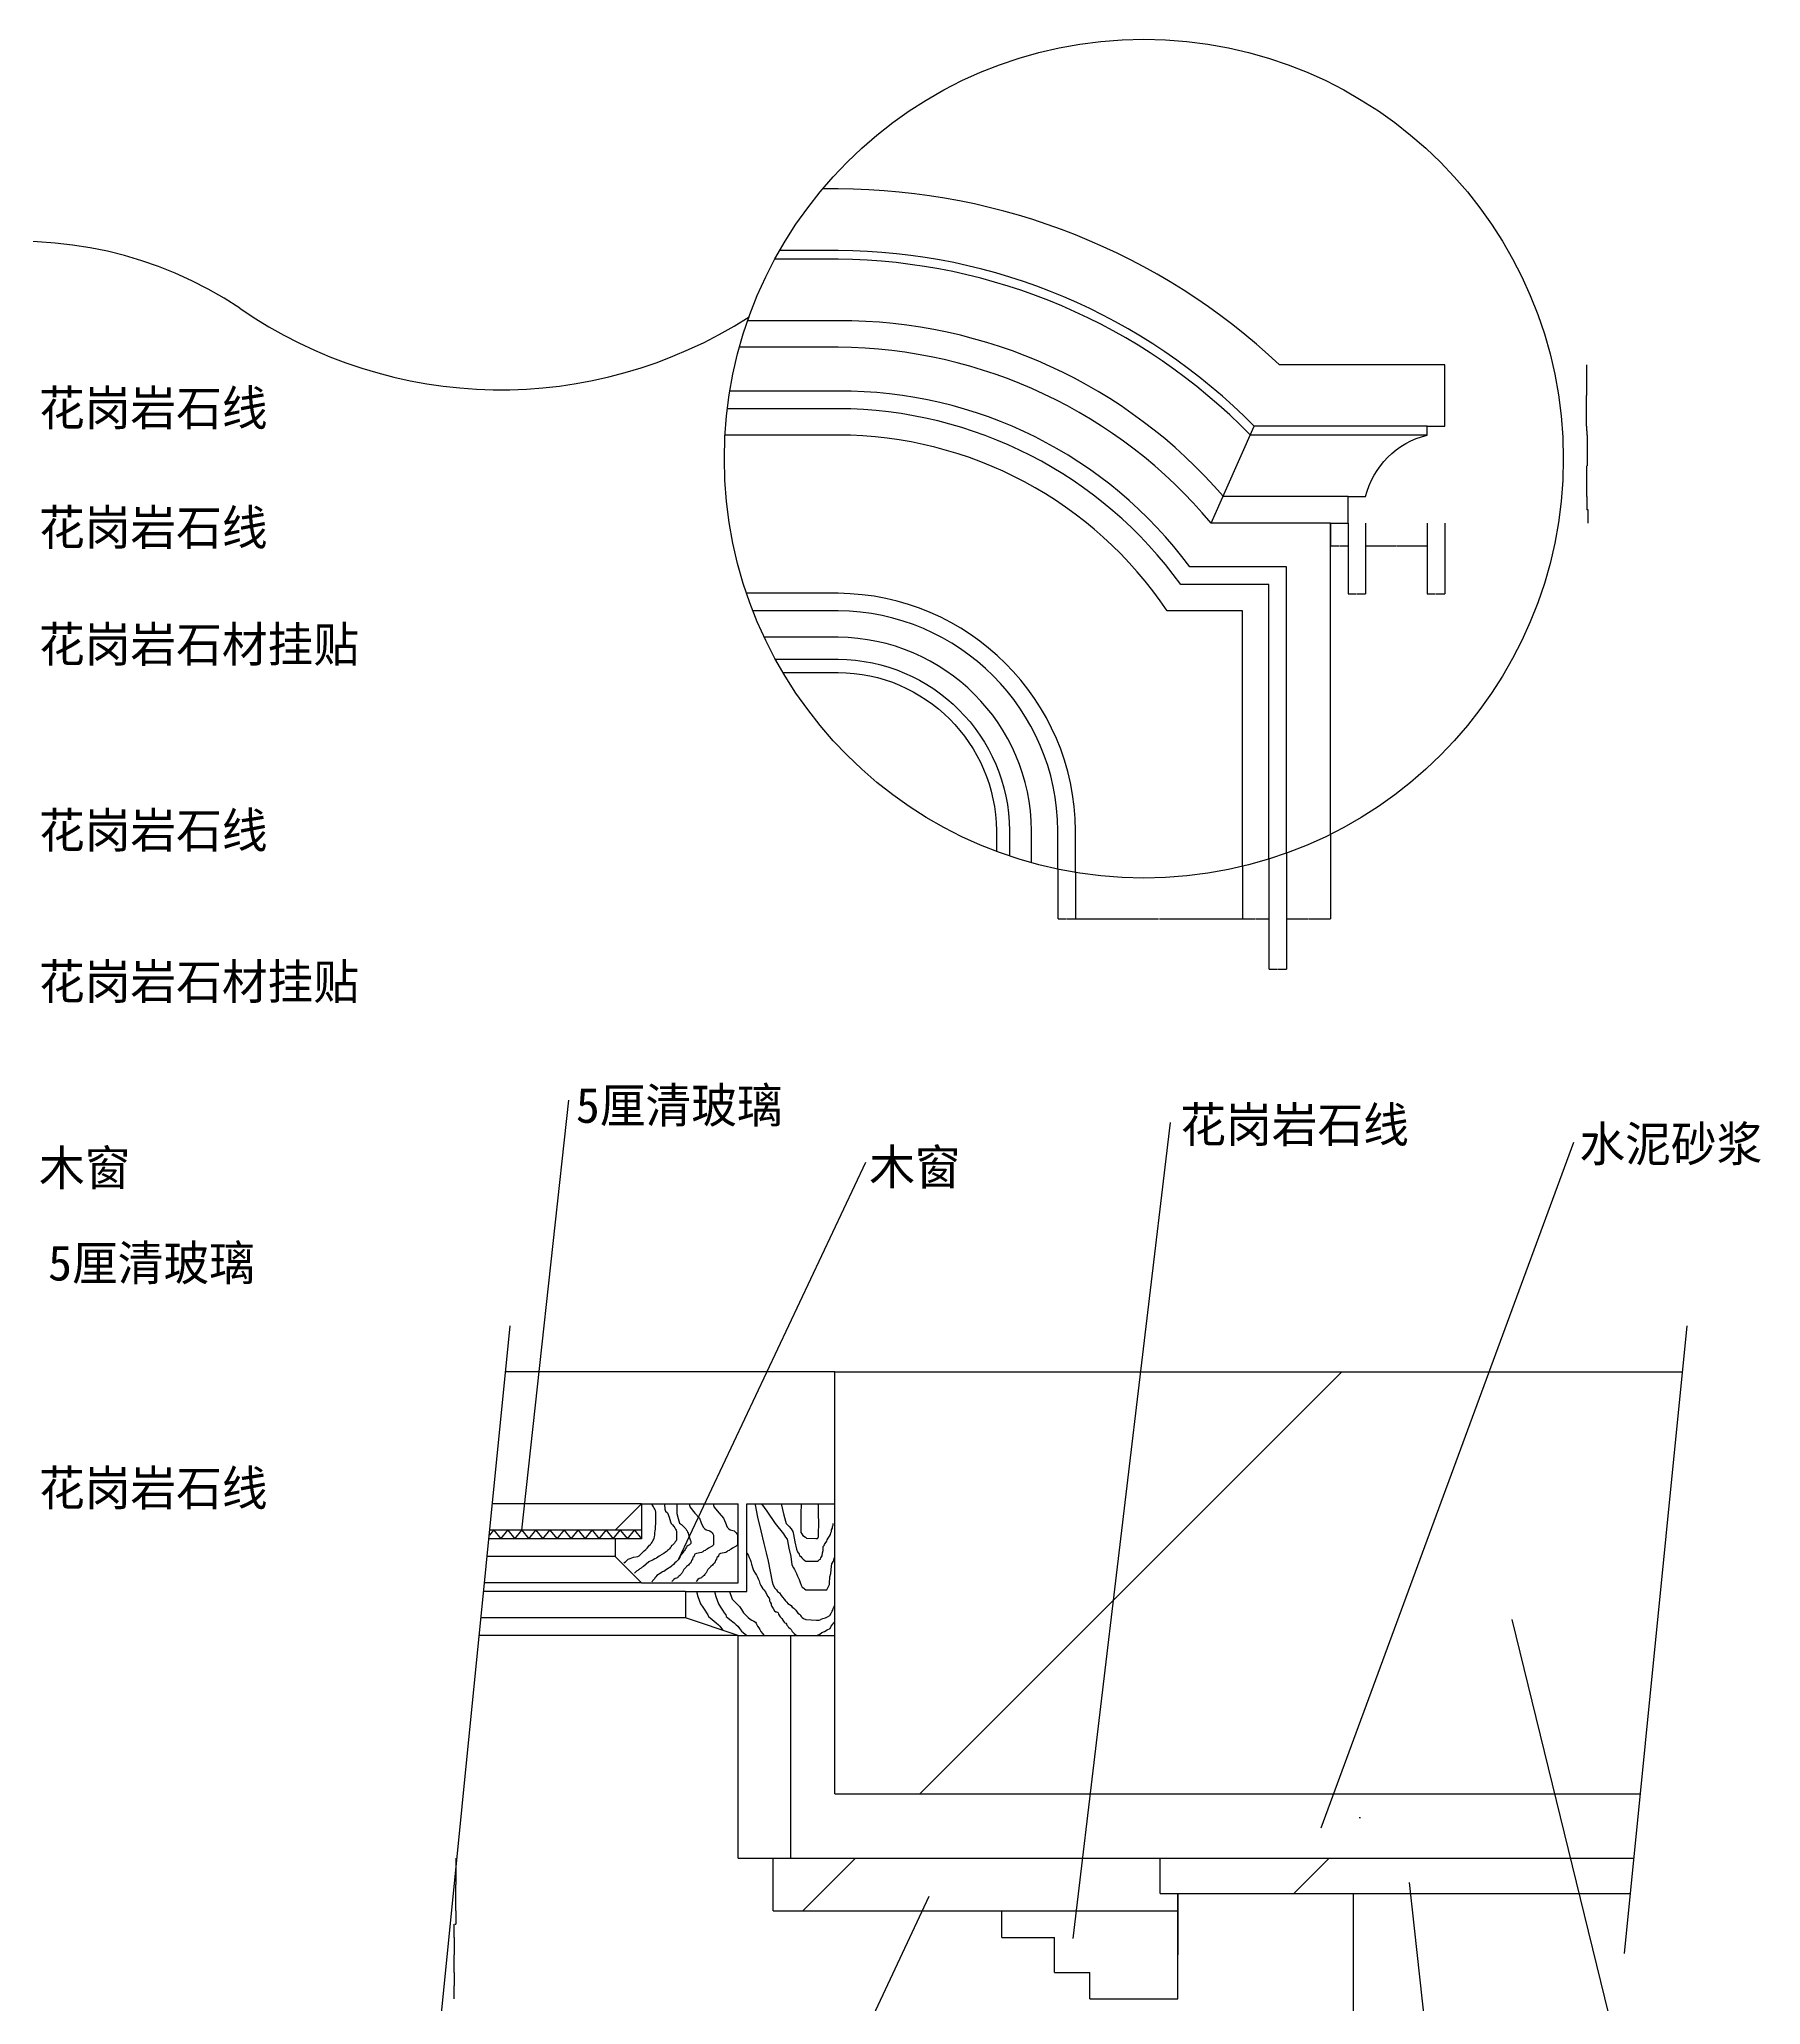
# Model space of a CAD drawing. Header units: metres. Extents: x -2 to 8875, y 0 to 11409.
# Drawn here: x 3915 to 8810, y 5819 to 11409 of the extents above; entities that cross this region are included whole.
import ezdxf

# ---------------------------------------------------------------- set-up
doc = ezdxf.new("R2010")
doc.units = ezdxf.units.M
for name, color, linetype in [('2', 2, 'Continuous'), ('3', 3, 'Continuous'), ('4', 4, 'Continuous'), ('7', 7, 'Continuous'), ('BH', 3, 'Continuous'), ('DIM', 3, 'Continuous'), ('TEXT', 3, 'Continuous')]:
    doc.layers.add(name, color=color, linetype=linetype)
doc.dimstyles.get("Standard").update_dxf_attribs({"dimtxt": 2.5, "dimasz": 2.5, "dimexe": 1.25, "dimexo": 0.625, "dimtad": 1, "dimcen": 2.5, "dimazin": 3, "dimtfac": 1, "dimtmove": 0, "dimatfit": 3})

# ---------------------------------------------------------------- blocks, each defined once
blk = doc.blocks.new('BH2')
at = {"layer": 'BH'}
blk.add_lwpolyline([(0, 32), (5, 28), (0, 24), (5, 20), (0, 16), (5, 12), (0, 8), (5, 4), (0, 0)], dxfattribs=at)
blk = doc.blocks.new('*D48')
for p, q in [((5094.87, 5873.56), (5094.62, 5873.56)), ((5095.12, 5911.06), (5095.12, 5873.56)), ((5095.12, 5836.06), (5095.12, 5873.56)), ((5095.12, 5873.56), (5095.12, 5873.56)), ((5095.37, 5873.56), (5095.62, 5873.56))]:
    blk.add_line(p, q)
at = {"layer": 'Defpoints'}
for p in [(5095.12, 5911.06), (5095.12, 5873.56), (5095.12, 5836.06)]:
    blk.add_point(p, dxfattribs=at)
at = {"layer": 'DIM', "insert": (5095.12, 5874.685), "char_height": 1, "attachment_point": 5}
blk.add_mtext('15', dxfattribs=at)
blk = doc.blocks.new('*D49')
for p, q in [((5095.12, 6011.06), (5095.12, 5961.06)), ((5094.87, 5961.06), (5094.62, 5961.06)), ((5095.12, 5911.06), (5095.12, 5961.06)), ((5095.12, 5961.06), (5095.12, 5961.06)), ((5095.37, 5961.06), (5095.62, 5961.06))]:
    blk.add_line(p, q)
at = {"layer": 'Defpoints'}
for p in [(5095.12, 6011.06), (5095.12, 5961.06), (5095.12, 5911.06)]:
    blk.add_point(p, dxfattribs=at)
at = {"layer": 'DIM', "insert": (5095.12, 5962.185), "char_height": 1, "attachment_point": 5}
blk.add_mtext('20', dxfattribs=at)
blk = doc.blocks.new('*D50')
for p, q in [((5095.12, 6011.06), (5095.12, 6048.56)), ((5095.37, 6048.56), (5096.385, 6048.56)), ((5098.385, 6048.56), (5099.4, 6048.56)), ((5099.65, 6086.06), (5099.65, 6048.56))]:
    blk.add_line(p, q)
at = {"layer": 'Defpoints'}
for p in [(5095.12, 6048.56), (5099.65, 6086.06), (5095.12, 6011.06)]:
    blk.add_point(p, dxfattribs=at)
at = {"layer": 'DIM', "insert": (5097.385, 6048.56), "char_height": 1, "attachment_point": 5}
blk.add_mtext('15', dxfattribs=at)
blk = doc.blocks.new('*D51')
for p, q in [((5099.65, 6236.06), (5099.65, 6161.06)), ((5099.4, 6161.06), (5099.15, 6161.06)), ((5099.65, 6086.06), (5099.65, 6161.06)), ((5099.65, 6161.06), (5099.65, 6161.06)), ((5099.9, 6161.06), (5100.15, 6161.06))]:
    blk.add_line(p, q)
at = {"layer": 'Defpoints'}
for p in [(5099.65, 6236.06), (5099.65, 6161.06), (5099.65, 6086.06)]:
    blk.add_point(p, dxfattribs=at)
at = {"layer": 'DIM', "insert": (5099.65, 6162.185), "char_height": 1, "attachment_point": 5}
blk.add_mtext('30', dxfattribs=at)
blk = doc.blocks.new('*D52')
for p, q in [((7152.52, 6136.06), (7152.52, 5986.61)), ((7152.27, 5986.61), (7152.02, 5986.61)), ((7152.52, 5837.17), (7152.52, 5986.61)), ((7152.52, 5986.61), (7152.52, 5986.61)), ((7152.77, 5986.61), (7153.02, 5986.61))]:
    blk.add_line(p, q)
at = {"layer": 'Defpoints'}
for p in [(7152.52, 6136.06), (7152.52, 5986.61), (7152.52, 5837.17)]:
    blk.add_point(p, dxfattribs=at)
at = {"layer": 'DIM', "insert": (7152.52, 5987.735), "char_height": 1, "attachment_point": 5}
blk.add_mtext('60', dxfattribs=at)
blk = doc.blocks.new('*D53')
for p, q in [((7152.52, 6086.06), (7152.52, 5961.61)), ((7152.27, 5961.61), (7152.02, 5961.61)), ((7152.52, 5837.17), (7152.52, 5961.61)), ((7152.52, 5961.61), (7152.52, 5961.61)), ((7152.77, 5961.61), (7153.02, 5961.61))]:
    blk.add_line(p, q)
at = {"layer": 'Defpoints'}
for p in [(7152.52, 6086.06), (7152.52, 5961.61), (7152.52, 5837.17)]:
    blk.add_point(p, dxfattribs=at)
at = {"layer": 'DIM', "insert": (7152.52, 5962.735), "char_height": 1, "attachment_point": 5}
blk.add_mtext('50', dxfattribs=at)
blk = doc.blocks.new('*D54')
for p, q in [((7586.83, 10032.9), (7586.83, 9968.83)), ((7636.83, 10032.9), (7636.83, 9968.83)), ((7587.08, 9968.83), (7610.83, 9968.83)), ((7612.83, 9968.83), (7636.58, 9968.83))]:
    blk.add_line(p, q)
at = {"layer": 'Defpoints'}
for p in [(7586.83, 10032.9), (7636.83, 10032.9), (7586.83, 9968.83)]:
    blk.add_point(p, dxfattribs=at)
at = {"layer": 'DIM', "insert": (7611.83, 9968.83), "char_height": 1, "attachment_point": 5}
blk.add_mtext('20', dxfattribs=at)
blk = doc.blocks.new('*D55')
for p, q in [((7636.83, 10032.9), (7636.83, 9832.06)), ((7686.83, 10032.9), (7686.83, 9832.06)), ((7637.08, 9832.06), (7660.83, 9832.06)), ((7662.83, 9832.06), (7686.58, 9832.06))]:
    blk.add_line(p, q)
at = {"layer": 'Defpoints'}
for p in [(7636.83, 10032.9), (7686.83, 10032.9), (7636.83, 9832.06)]:
    blk.add_point(p, dxfattribs=at)
at = {"layer": 'DIM', "insert": (7661.83, 9832.06), "char_height": 1, "attachment_point": 5}
blk.add_mtext('20', dxfattribs=at)
blk = doc.blocks.new('*D56')
for p, q in [((7686.83, 10032.9), (7686.83, 9968.83)), ((7861.83, 10032.9), (7861.83, 9968.83)), ((7687.08, 9968.83), (7773.33, 9968.83)), ((7775.33, 9968.83), (7861.58, 9968.83))]:
    blk.add_line(p, q)
at = {"layer": 'Defpoints'}
for p in [(7686.83, 10032.9), (7861.83, 10032.9), (7686.83, 9968.83)]:
    blk.add_point(p, dxfattribs=at)
at = {"layer": 'DIM', "insert": (7774.33, 9968.83), "char_height": 1, "attachment_point": 5}
blk.add_mtext('70', dxfattribs=at)
blk = doc.blocks.new('*D57')
for p, q in [((7861.83, 10032.9), (7861.83, 9832.06)), ((7911.83, 10032.9), (7911.83, 9832.06)), ((7862.08, 9832.06), (7885.83, 9832.06)), ((7887.83, 9832.06), (7911.58, 9832.06))]:
    blk.add_line(p, q)
at = {"layer": 'Defpoints'}
for p in [(7861.83, 10032.9), (7911.83, 10032.9), (7861.83, 9832.06)]:
    blk.add_point(p, dxfattribs=at)
at = {"layer": 'DIM', "insert": (7886.83, 9832.06), "char_height": 1, "attachment_point": 5}
blk.add_mtext('20', dxfattribs=at)
blk = doc.blocks.new('*D60')
for p, q in [((6811.83, 9048.79), (6811.83, 8907.83)), ((6861.83, 9039.44), (6861.83, 8907.83)), ((6812.08, 8907.83), (6835.83, 8907.83)), ((6837.83, 8907.83), (6861.58, 8907.83))]:
    blk.add_line(p, q)
at = {"layer": 'Defpoints'}
for p in [(6811.83, 9048.79), (6861.83, 9039.44), (6811.83, 8907.83)]:
    blk.add_point(p, dxfattribs=at)
at = {"layer": 'DIM', "insert": (6836.83, 8907.83), "char_height": 1, "attachment_point": 5}
blk.add_mtext('20', dxfattribs=at)
blk = doc.blocks.new('*D62')
for p, q in [((7336.83, 9057.04), (7336.83, 8907.83)), ((7411.83, 9077.81), (7411.83, 8907.83)), ((7337.08, 8907.83), (7373.33, 8907.83)), ((7375.33, 8907.83), (7411.58, 8907.83))]:
    blk.add_line(p, q)
at = {"layer": 'Defpoints'}
for p in [(7336.83, 9057.04), (7411.83, 9077.81), (7336.83, 8907.83)]:
    blk.add_point(p, dxfattribs=at)
at = {"layer": 'DIM', "insert": (7374.33, 8907.83), "char_height": 1, "attachment_point": 5}
blk.add_mtext('30', dxfattribs=at)
blk = doc.blocks.new('*D63')
for p, q in [((7411.83, 9077.81), (7411.83, 8764.71)), ((7461.83, 9094.66), (7461.83, 8764.71)), ((7412.08, 8764.71), (7435.83, 8764.71)), ((7437.83, 8764.71), (7461.58, 8764.71))]:
    blk.add_line(p, q)
at = {"layer": 'Defpoints'}
for p in [(7411.83, 9077.81), (7461.83, 9094.66), (7411.83, 8764.71)]:
    blk.add_point(p, dxfattribs=at)
at = {"layer": 'DIM', "insert": (7436.83, 8764.71), "char_height": 1, "attachment_point": 5}
blk.add_mtext('20', dxfattribs=at)
blk = doc.blocks.new('*D64')
for p, q in [((7336.83, 9057.04), (7336.83, 8907.83)), ((6861.83, 9039.44), (6861.83, 8907.83)), ((6862.08, 8907.83), (7097.83, 8907.83)), ((7100.83, 8907.83), (7336.58, 8907.83))]:
    blk.add_line(p, q)
at = {"layer": 'Defpoints'}
for p in [(7336.83, 9057.04), (6861.83, 9039.44), (6861.83, 8907.83)]:
    blk.add_point(p, dxfattribs=at)
at = {"layer": 'DIM', "insert": (7099.33, 8907.83), "char_height": 1, "attachment_point": 5}
blk.add_mtext('190', dxfattribs=at)
blk = doc.blocks.new('*D65')
for p, q in [((7586.83, 9148.12), (7586.83, 8907.83)), ((7461.83, 9094.66), (7461.83, 8907.83)), ((7462.08, 8907.83), (7523.33, 8907.83)), ((7525.33, 8907.83), (7586.58, 8907.83))]:
    blk.add_line(p, q)
at = {"layer": 'Defpoints'}
for p in [(7586.83, 9148.12), (7461.83, 9094.66), (7461.83, 8907.83)]:
    blk.add_point(p, dxfattribs=at)
at = {"layer": 'DIM', "insert": (7524.33, 8907.83), "char_height": 1, "attachment_point": 5}
blk.add_mtext('50', dxfattribs=at)
blk = doc.blocks.new('*D66')
for p, q in [((8316.74, 10295.91), (8314.78, 10295.91)), ((8315.03, 10308.41), (8315.03, 10295.91)), ((8316.49, 10283.41), (8316.49, 10295.91))]:
    blk.add_line(p, q)
at = {"layer": 'Defpoints'}
for p in [(8315.03, 10308.41), (8316.49, 10295.91), (8316.49, 10283.41)]:
    blk.add_point(p, dxfattribs=at)
at = {"layer": 'DIM', "insert": (8315.76, 10294.785), "char_height": 1, "attachment_point": 5}
blk.add_mtext('10', dxfattribs=at)
blk = doc.blocks.new('*D67')
for p, q in [((8316.705, 10070.91), (8315.81, 10070.91)), ((8316.06, 10108.41), (8316.06, 10070.91)), ((8319.6, 10070.91), (8318.705, 10070.91)), ((8319.35, 10033.41), (8319.35, 10070.91))]:
    blk.add_line(p, q)
at = {"layer": 'Defpoints'}
for p in [(8316.06, 10108.41), (8319.35, 10070.91), (8319.35, 10033.41)]:
    blk.add_point(p, dxfattribs=at)
at = {"layer": 'DIM', "insert": (8317.705, 10070.91), "char_height": 1, "attachment_point": 5}
blk.add_mtext('30', dxfattribs=at)
blk = doc.blocks.new('*D68')
for p, q in [((8316.49, 10283.41), (8316.49, 10195.91)), ((8315.81, 10195.91), (8315.56, 10195.91)), ((8316.06, 10108.41), (8316.06, 10195.91)), ((8316.06, 10195.91), (8316.49, 10195.91)), ((8316.74, 10195.91), (8316.99, 10195.91))]:
    blk.add_line(p, q)
at = {"layer": 'Defpoints'}
for p in [(8316.49, 10283.41), (8316.06, 10195.91), (8316.06, 10108.41)]:
    blk.add_point(p, dxfattribs=at)
at = {"layer": 'DIM', "insert": (8316.275, 10197.035), "char_height": 1, "attachment_point": 5}
blk.add_mtext('70', dxfattribs=at)
blk = doc.blocks.new('*D69')
for p, q in [((8315.03, 10483.41), (8315.03, 10395.91)), ((8314.78, 10395.91), (8314.53, 10395.91)), ((8315.03, 10308.41), (8315.03, 10395.91)), ((8315.03, 10395.91), (8315.03, 10395.91)), ((8315.28, 10395.91), (8315.53, 10395.91))]:
    blk.add_line(p, q)
at = {"layer": 'Defpoints'}
for p in [(8315.03, 10483.41), (8315.03, 10395.91), (8315.03, 10308.41)]:
    blk.add_point(p, dxfattribs=at)
at = {"layer": 'DIM', "insert": (8315.03, 10397.035), "char_height": 1, "attachment_point": 5}
blk.add_mtext('70', dxfattribs=at)

msp = doc.modelspace()

# ---------------------------------------------------------------- hatches: boundary and pattern name
at = {"layer": 'BH'}
h = msp.add_hatch(dxfattribs=at)
h.set_pattern_fill('ANSI31', scale=1500)
h.paths.add_polyline_path([(8468.38, 6419.39), (8588.37, 7619.39), (6177.52, 7619.39), (6177.52, 6419.39)])
h = msp.add_hatch(dxfattribs=at)
h.set_pattern_fill('ANSI33', scale=300)
h.paths.add_polyline_path([(6052.52, 6869.39), (5902.52, 6869.39), (5902.52, 6236.06), (6052.52, 6236.06)])
h.paths.add_polyline_path([(7152.52, 6086.06), (7152.52, 6236.06), (6002.52, 6236.06), (6002.52, 6086.06)])
h.paths.add_polyline_path([(6652.52, 6086.06), (6652.52, 6011.06), (6802.52, 6011.06), (6802.52, 5911.06), (6902.52, 5911.06), (6902.52, 5836.06), (7152.52, 5836.06), (7152.52, 6086.06)])
h.paths.add_polyline_path([(7152.52, 6236.06), (7152.52, 6136.06), (8440.05, 6136.06), (8450.04, 6236.06)])
h = msp.add_hatch(dxfattribs=at)
h.set_pattern_fill('AR-CONC', scale=15)
h.paths.add_polyline_path([(6177.52, 6419.39), (6177.52, 6869.39), (6052.52, 6869.39), (6052.52, 6236.06), (8450.04, 6236.06), (8468.38, 6419.39)])

# ---------------------------------------------------------------- linework, layer by layer
at = {"layer": '2'}
for p, q in [((6177.52, 7619.39), (8588.37, 7619.39)), ((6177.52, 6419.39), (6177.52, 7619.39)), ((6177.52, 6419.39), (8468.38, 6419.39))]:
    msp.add_line(p, q, dxfattribs=at)
at = {"layer": '3'}
for p, q in [((7247.49, 10033.41), (7370.04, 10308.41)), ((4997.04, 5177.78), (5254.23, 7749.85)), ((8422.91, 5964.73), (8601.41, 7749.85)), ((5552.52, 7094.39), (5188.69, 7094.39)), ((5752.52, 6919.39), (5171.19, 6919.39))]:
    msp.add_line(p, q, dxfattribs=at)
for points in [[(6008.51, 9645.91), (6186.83, 9645.91, -0.41), (6674.33, 9158.41), (6674.33, 9086.26)], [(6029.82, 9608.41), (6186.83, 9608.41, -0.41), (6636.83, 9158.41), (6636.83, 9099.63)]]:
    msp.add_lwpolyline(points, format="xyb", dxfattribs=at)
msp.add_circle((7056.07, 10216.29), 1192.77, dxfattribs=at)
for centre, radius, start, end in [((3858.83, 9703.92), 1130.1, 56.33, 138.63), ((5228.08, 11717.01), 1304.62, 235.3, 302.73)]:
    msp.add_arc(centre, radius, start, end, dxfattribs=at)
at = {"layer": '4'}
for p, q in [((6177.52, 7619.39), (5241.19, 7619.39)), ((5552.52, 7169.39), (5627.52, 7244.39)), ((5627.52, 7244.39), (5627.52, 7144.39)), ((5627.52, 7244.39), (5902.52, 7244.39)), ((5902.52, 7019.39), (5902.52, 7244.39)), ((5927.52, 6994.39), (5927.52, 7244.39)), ((5927.52, 7244.39), (6177.52, 7244.39)), ((5552.52, 7144.39), (5552.52, 7094.39)), ((5552.52, 7094.39), (5627.52, 7019.39)), ((5627.52, 7019.39), (5902.52, 7019.39)), ((5752.52, 6994.39), (5752.52, 6919.39)), ((5752.52, 6994.39), (5927.52, 6994.39)), ((5902.52, 6869.39), (5752.52, 6919.39)), ((5902.52, 6236.06), (5902.52, 6869.39)), ((5902.52, 6869.39), (6177.52, 6869.39)), ((6052.52, 6236.06), (6052.52, 6869.39)), ((5902.52, 6236.06), (8450.04, 6236.06)), ((6002.52, 6086.06), (6002.52, 6236.06)), ((7102.52, 6136.06), (7102.52, 6236.06)), ((7102.52, 6136.06), (8440.05, 6136.06)), ((7152.52, 5836.06), (7152.52, 6136.06)), ((7652.52, 5286.06), (7652.52, 6136.06)), ((6002.52, 6086.06), (7152.52, 6086.06)), ((6652.52, 6011.06), (6652.52, 6086.06)), ((6652.52, 6011.06), (6802.52, 6011.06)), ((6802.52, 5911.06), (6802.52, 6011.06)), ((6802.52, 5911.06), (6902.52, 5911.06)), ((6902.52, 5836.06), (6902.52, 5911.06)), ((6902.52, 5836.06), (7152.52, 5836.06))]:
    msp.add_line(p, q, dxfattribs=at)
for points in [[(7911.83, 10483.41), (7441.82, 10483.41, 0.19), (6186.83, 10983.41), (6142.71, 10983.41)], [(7861.83, 10308.41), (7370.04, 10308.41, 0.2), (6186.83, 10808.41), (6020.65, 10808.41)], [(7861.83, 10283.41), (7359.43, 10283.41, 0.2), (6186.83, 10783.41), (6006.75, 10783.41)], [(7636.83, 10108.41), (7282.27, 10108.41, 0.22), (6186.83, 10608.41), (5929.59, 10608.41)], [(7586.83, 10033.41), (7247.49, 10033.41, 0.22), (6186.83, 10533.41), (5906.23, 10533.41)], [(7586.83, 10033.41), (7636.83, 10033.41), (7636.83, 10108.41), (7686.83, 10108.41, -0.28), (7861.83, 10283.41), (7861.83, 10308.41), (7911.83, 10308.41), (7911.83, 10483.41)], [(7411.83, 9858.41), (7161.51, 9858.41, 0.24), (6186.83, 10358.41), (5871.79, 10358.41)], [(6811.83, 9048.79), (6811.83, 9158.41, 0.41), (6186.83, 9783.41), (5944.62, 9783.41)]]:
    msp.add_lwpolyline(points, format="xyb", dxfattribs=at)
for points in [[(7586.83, 9148.12), (7586.83, 10033.41)], [(7411.83, 9077.81), (7411.83, 9858.41)]]:
    msp.add_lwpolyline(points, dxfattribs=at)
at = {"layer": '7'}
for p, q in [((5627.52, 7244.39), (5203.69, 7244.39)), ((5627.52, 7169.39), (5196.19, 7169.39)), ((5627.52, 7144.39), (5193.69, 7144.39)), ((5752.52, 6994.39), (5178.69, 6994.39)), ((5627.52, 7019.39), (5181.19, 7019.39)), ((5902.52, 6869.39), (5166.19, 6869.39))]:
    msp.add_line(p, q, dxfattribs=at)
for points in [[(7461.83, 9908.41), (7186.83, 9908.41, 0.24), (6186.83, 10408.41), (5878.87, 10408.41)], [(7336.83, 9783.41), (7122.24, 9783.41, 0.25), (6186.83, 10283.41), (5865.19, 10283.41)], [(6861.83, 9039.44), (6861.83, 9158.41, 0.41), (6186.83, 9833.41), (5926.42, 9833.41)], [(6736.83, 9067.04), (6736.83, 9158.41, 0.41), (6186.83, 9708.41), (5976.83, 9708.41)]]:
    msp.add_lwpolyline(points, format="xyb", dxfattribs=at)
for points in [[(7461.83, 9094.66), (7461.83, 9908.41)], [(7336.83, 9057.04), (7336.83, 9783.41)]]:
    msp.add_lwpolyline(points, dxfattribs=at)
at = {"layer": 'BH'}
for p, q in [((5657.22, 7242.9), (5655.73, 7244.39)), ((5659.03, 7240.18), (5657.22, 7242.9)), ((5661.76, 7235.65), (5659.03, 7240.18)), ((5663.57, 7232.02), (5661.76, 7235.65)), ((5665.39, 7228.4), (5663.57, 7232.02)), ((5667.2, 7224.77), (5665.39, 7228.4)), ((5668.11, 7220.24), (5667.2, 7224.77)), ((5668.11, 7190.33), (5668.11, 7220.24)), ((5693.52, 7244.39), (5693.52, 7242.9)), ((5693.52, 7242.9), (5694.43, 7228.4)), ((5694.43, 7228.4), (5696.24, 7222.96)), ((5696.24, 7222.96), (5701.69, 7218.43)), ((5701.69, 7218.43), (5706.23, 7205.74)), ((5728.01, 7244.39), (5728.01, 7216.62)), ((5728.01, 7216.62), (5731.64, 7202.12)), ((5763.03, 7244.39), (5765.22, 7235.65)), ((5765.22, 7235.65), (5779.74, 7217.52)), ((5779.74, 7217.52), (5792.44, 7203.02)), ((5831.42, 7244.39), (5833.61, 7235.65)), ((5833.61, 7235.65), (5848.13, 7217.52)), ((5848.13, 7217.52), (5860.84, 7203.02)), ((5949.91, 7244.39), (5950.56, 7241.36)), ((5950.56, 7241.36), (5957.99, 7205.74)), ((5968.67, 7244.39), (5983.85, 7223.55)), ((5983.85, 7223.55), (6007.63, 7187.93)), ((6024.7, 7244.39), (6032.89, 7211.68)), ((6032.89, 7211.68), (6038.83, 7187.93)), ((6081.93, 7242.84), (6080.44, 7216.13)), ((6080.44, 7216.13), (6080.44, 7162.7)), ((6082.04, 7244.39), (6081.93, 7242.84)), ((6130.71, 7204.26), (6130.71, 7244.39)), ((5664.48, 7150.45), (5665.39, 7155.89)), ((5665.39, 7161.33), (5666.29, 7166.77)), ((5665.39, 7155.89), (5665.39, 7161.33)), ((5666.29, 7166.77), (5667.2, 7172.21)), ((5667.2, 7177.64), (5668.11, 7190.33)), ((5667.2, 7172.21), (5667.2, 7177.64)), ((5706.23, 7205.74), (5709.86, 7193.05)), ((5709.86, 7193.05), (5712.58, 7187.61)), ((5712.58, 7187.61), (5716.21, 7183.99)), ((5716.21, 7183.99), (5719.84, 7179.46)), ((5719.84, 7179.46), (5722.56, 7175.83)), ((5722.56, 7175.83), (5724.38, 7172.21)), ((5724.38, 7172.21), (5726.19, 7168.58)), ((5726.19, 7168.58), (5727.1, 7165.86)), ((5727.1, 7165.86), (5727.1, 7141.39)), ((5731.64, 7202.12), (5736.18, 7189.43)), ((5736.18, 7189.43), (5741.62, 7184.9)), ((5741.62, 7184.9), (5746.16, 7180.36)), ((5746.16, 7180.36), (5749.79, 7176.74)), ((5749.79, 7176.74), (5753.42, 7173.11)), ((5753.42, 7173.11), (5755.24, 7169.49)), ((5755.24, 7169.49), (5757.96, 7166.77)), ((5757.96, 7166.77), (5758.87, 7163.14)), ((5758.87, 7163.14), (5760.68, 7160.42)), ((5760.68, 7160.42), (5761.59, 7156.8)), ((5761.59, 7156.8), (5762.5, 7152.27)), ((5792.44, 7203.02), (5797.89, 7190.33)), ((5797.89, 7190.33), (5803.34, 7177.64)), ((5803.34, 7177.64), (5807.87, 7173.11)), ((5807.87, 7173.11), (5811.5, 7170.39)), ((5811.5, 7170.39), (5815.13, 7169.49)), ((5815.13, 7169.49), (5818.76, 7167.67)), ((5818.76, 7167.67), (5822.39, 7166.77)), ((5822.39, 7166.77), (5826.02, 7164.05)), ((5826.02, 7164.05), (5828.75, 7161.33)), ((5828.75, 7161.33), (5830.56, 7158.61)), ((5830.56, 7158.61), (5832.38, 7154.99)), ((5832.38, 7154.99), (5832.38, 7127.8)), ((5860.84, 7203.02), (5866.28, 7190.33)), ((5866.28, 7190.33), (5871.73, 7177.64)), ((5871.73, 7177.64), (5876.27, 7173.11)), ((5876.27, 7173.11), (5879.9, 7170.39)), ((5879.9, 7170.39), (5883.53, 7169.49)), ((5883.53, 7169.49), (5887.16, 7167.67)), ((5887.16, 7167.67), (5890.79, 7166.77)), ((5890.79, 7166.77), (5894.42, 7164.05)), ((5894.42, 7164.05), (5897.14, 7161.33)), ((5897.14, 7161.33), (5898.95, 7158.61)), ((5898.95, 7158.61), (5900.77, 7154.99)), ((5900.77, 7154.99), (5900.77, 7127.8)), ((5957.99, 7205.74), (5966.91, 7167.15)), ((5966.91, 7167.15), (5975.82, 7131.53)), ((6007.63, 7187.93), (6031.4, 7158.25)), ((6031.4, 7158.25), (6037.35, 7149.34)), ((6038.83, 7187.93), (6047.75, 7179.03)), ((6047.75, 7179.03), (6053.69, 7173.09)), ((6053.69, 7173.09), (6058.15, 7165.67)), ((6058.15, 7165.67), (6059.64, 7156.76)), ((6059.64, 7156.76), (6064.1, 7135.99)), ((6080.44, 7162.7), (6083.42, 7158.25)), ((6083.42, 7158.25), (6086.39, 7153.8)), ((6132.19, 7199.8), (6130.71, 7204.26)), ((6130.71, 7170.12), (6132.19, 7177.54)), ((6130.71, 7150.83), (6130.71, 7170.12)), ((6132.19, 7177.54), (6132.19, 7199.8)), ((6161.92, 7152.31), (6164.89, 7156.76)), ((6164.89, 7156.76), (6166.37, 7161.22)), ((6166.37, 7161.22), (6167.86, 7165.67)), ((6167.86, 7170.12), (6170.83, 7174.57)), ((6167.86, 7165.67), (6167.86, 7170.12)), ((6170.83, 7179.03), (6172.32, 7183.48)), ((6170.83, 7174.57), (6170.83, 7179.03)), ((6172.32, 7183.48), (6172.32, 7187.93)), ((5620.92, 7096.07), (5623.64, 7098.79)), ((5623.64, 7098.79), (5625.45, 7100.61)), ((5625.45, 7100.61), (5629.08, 7103.32)), ((5629.08, 7103.32), (5631.81, 7106.95)), ((5631.81, 7106.95), (5635.44, 7110.58)), ((5635.44, 7110.58), (5639.98, 7114.2)), ((5639.98, 7114.2), (5643.61, 7117.83)), ((5643.61, 7117.83), (5647.24, 7122.36)), ((5647.24, 7122.36), (5650.87, 7125.98)), ((5650.87, 7125.98), (5653.59, 7128.7)), ((5653.59, 7128.7), (5654.5, 7130.51)), ((5654.5, 7130.51), (5656.31, 7132.33)), ((5656.31, 7132.33), (5658.13, 7135.05)), ((5658.13, 7135.05), (5659.94, 7138.67)), ((5659.94, 7138.67), (5661.76, 7141.39)), ((5661.76, 7141.39), (5663.57, 7145.92)), ((5663.57, 7145.92), (5664.48, 7150.45)), ((5683.54, 7098.79), (5681.72, 7096.98)), ((5690.8, 7102.42), (5683.54, 7098.79)), ((5696.24, 7106.04), (5690.8, 7102.42)), ((5698.06, 7107.86), (5696.24, 7106.04)), ((5700.78, 7109.67), (5698.06, 7107.86)), ((5701.69, 7111.48), (5700.78, 7109.67)), ((5704.41, 7113.29), (5701.69, 7111.48)), ((5707.13, 7116.01), (5704.41, 7113.29)), ((5708.95, 7118.73), (5707.13, 7116.01)), ((5711.67, 7121.45), (5708.95, 7118.73)), ((5712.58, 7124.17), (5711.67, 7121.45)), ((5716.21, 7125.98), (5712.58, 7124.17)), ((5718.93, 7129.61), (5716.21, 7125.98)), ((5721.66, 7132.33), (5718.93, 7129.61)), ((5723.47, 7135.95), (5721.66, 7132.33)), ((5726.19, 7138.67), (5723.47, 7135.95)), ((5727.1, 7141.39), (5726.19, 7138.67)), ((5742.53, 7101.51), (5740.71, 7097.89)), ((5746.16, 7106.04), (5742.53, 7101.51)), ((5747.97, 7109.67), (5746.16, 7106.04)), ((5749.79, 7111.48), (5747.97, 7109.67)), ((5751.6, 7114.2), (5749.79, 7111.48)), ((5753.42, 7117.83), (5751.6, 7114.2)), ((5755.24, 7120.55), (5753.42, 7117.83)), ((5757.05, 7122.36), (5755.24, 7120.55)), ((5760.68, 7125.08), (5757.05, 7122.36)), ((5764.31, 7127.8), (5760.68, 7125.08)), ((5762.5, 7152.27), (5764.31, 7146.83)), ((5764.31, 7146.83), (5766.13, 7141.39)), ((5767.94, 7131.42), (5764.31, 7127.8)), ((5766.13, 7141.39), (5767.94, 7137.77)), ((5767.94, 7137.77), (5767.94, 7131.42)), ((5778.83, 7098.79), (5777.92, 7096.07)), ((5779.74, 7100.61), (5778.83, 7098.79)), ((5784.28, 7102.42), (5779.74, 7100.61)), ((5798.8, 7105.14), (5784.28, 7102.42)), ((5802.43, 7107.86), (5798.8, 7105.14)), ((5805.15, 7110.58), (5802.43, 7107.86)), ((5808.78, 7111.48), (5805.15, 7110.58)), ((5810.6, 7113.29), (5808.78, 7111.48)), ((5814.23, 7115.11), (5810.6, 7113.29)), ((5817.86, 7117.83), (5814.23, 7115.11)), ((5828.75, 7123.26), (5817.86, 7117.83)), ((5831.47, 7125.98), (5828.75, 7123.26)), ((5832.38, 7127.8), (5831.47, 7125.98)), ((5847.22, 7098.79), (5846.32, 7096.07)), ((5848.13, 7100.61), (5847.22, 7098.79)), ((5852.67, 7102.42), (5848.13, 7100.61)), ((5867.19, 7105.14), (5852.67, 7102.42)), ((5870.82, 7107.86), (5867.19, 7105.14)), ((5873.54, 7110.58), (5870.82, 7107.86)), ((5877.17, 7111.48), (5873.54, 7110.58)), ((5878.99, 7113.29), (5877.17, 7111.48)), ((5882.62, 7115.11), (5878.99, 7113.29)), ((5886.25, 7117.83), (5882.62, 7115.11)), ((5897.14, 7123.26), (5886.25, 7117.83)), ((5899.86, 7125.98), (5897.14, 7123.26)), ((5900.77, 7127.8), (5899.86, 7125.98)), ((5927.52, 7103.53), (5931.24, 7098.88)), ((5931.24, 7098.88), (5934.21, 7091.46)), ((5975.82, 7131.53), (5981.77, 7104.82)), ((5981.77, 7104.82), (5987.71, 7081.07)), ((6037.35, 7149.34), (6041.81, 7143.41)), ((6041.81, 7143.41), (6043.29, 7138.95)), ((6043.29, 7138.95), (6046.26, 7118.18)), ((6046.26, 7118.18), (6052.21, 7094.43)), ((6064.1, 7135.99), (6068.56, 7115.21)), ((6068.56, 7115.21), (6071.53, 7107.79)), ((6071.53, 7107.79), (6075.99, 7100.37)), ((6075.99, 7100.37), (6077.47, 7097.4)), ((6086.39, 7153.8), (6090.85, 7150.83)), ((6090.85, 7150.83), (6092.33, 7150.83)), ((6092.33, 7150.83), (6092.33, 7149.34)), ((6092.33, 7149.34), (6095.31, 7147.86)), ((6095.31, 7147.86), (6096.79, 7146.37)), ((6096.79, 7146.37), (6123.28, 7144.89)), ((6123.28, 7144.89), (6127.74, 7144.89)), ((6127.74, 7144.89), (6129.22, 7146.37)), ((6129.22, 7146.37), (6130.71, 7150.83)), ((6141.11, 7095.91), (6142.6, 7104.82)), ((6142.6, 7104.82), (6144.08, 7110.76)), ((6144.08, 7122.63), (6147.06, 7125.6)), ((6144.08, 7110.76), (6144.08, 7122.63)), ((6147.06, 7125.6), (6148.54, 7128.57)), ((6148.54, 7128.57), (6150.03, 7131.53)), ((6150.03, 7131.53), (6154.49, 7137.47)), ((6154.49, 7137.47), (6155.97, 7141.92)), ((6155.97, 7141.92), (6158.94, 7146.37)), ((6158.94, 7146.37), (6161.92, 7152.31)), ((5577.35, 7076.13), (5581.89, 7078.85)), ((5581.89, 7078.85), (5585.52, 7081.57)), ((5585.52, 7081.57), (5588.24, 7084.29)), ((5588.24, 7084.29), (5590.06, 7086.1)), ((5590.06, 7086.1), (5592.78, 7087.92)), ((5592.78, 7087.92), (5595.51, 7088.82)), ((5595.51, 7088.82), (5600.04, 7090.64)), ((5600.04, 7090.64), (5604.58, 7092.45)), ((5604.58, 7092.45), (5617.29, 7094.26)), ((5610.93, 7049.85), (5608.21, 7047.13)), ((5613.66, 7052.57), (5610.93, 7049.85)), ((5617.29, 7054.38), (5613.66, 7052.57)), ((5617.29, 7094.26), (5620.92, 7096.07)), ((5619.1, 7056.2), (5617.29, 7054.38)), ((5620.92, 7057.1), (5619.1, 7056.2)), ((5622.73, 7058.91), (5620.92, 7057.1)), ((5626.36, 7060.73), (5622.73, 7058.91)), ((5629.99, 7063.45), (5626.36, 7060.73)), ((5633.62, 7066.16), (5629.99, 7063.45)), ((5648.14, 7078.85), (5633.62, 7066.16)), ((5660.85, 7084.29), (5648.14, 7078.85)), ((5665.39, 7087.92), (5660.85, 7084.29)), ((5670.83, 7089.73), (5665.39, 7087.92)), ((5674.46, 7092.45), (5670.83, 7089.73)), ((5678.09, 7095.17), (5674.46, 7092.45)), ((5679, 7044.41), (5676.28, 7042.6)), ((5681.72, 7096.98), (5678.09, 7095.17)), ((5680.82, 7046.23), (5679, 7044.41)), ((5684.45, 7048.94), (5680.82, 7046.23)), ((5687.17, 7050.76), (5684.45, 7048.94)), ((5690.8, 7051.66), (5687.17, 7050.76)), ((5695.34, 7054.38), (5690.8, 7051.66)), ((5698.97, 7057.1), (5695.34, 7054.38)), ((5703.5, 7059.82), (5698.97, 7057.1)), ((5706.23, 7061.63), (5703.5, 7059.82)), ((5708.04, 7062.54), (5706.23, 7061.63)), ((5711.67, 7065.26), (5708.04, 7062.54)), ((5714.39, 7067.98), (5711.67, 7065.26)), ((5718.93, 7071.6), (5714.39, 7067.98)), ((5722.56, 7076.13), (5718.93, 7071.6)), ((5726.19, 7078.85), (5722.56, 7076.13)), ((5728.92, 7081.57), (5726.19, 7078.85)), ((5731.64, 7084.29), (5728.92, 7081.57)), ((5734.36, 7087.92), (5731.64, 7084.29)), ((5737.08, 7091.54), (5734.36, 7087.92)), ((5737.99, 7095.17), (5737.08, 7091.54)), ((5740.71, 7097.89), (5737.99, 7095.17)), ((5740.71, 7044.41), (5739.81, 7042.6)), ((5743.44, 7048.04), (5740.71, 7044.41)), ((5745.25, 7051.66), (5743.44, 7048.04)), ((5747.07, 7055.29), (5745.25, 7051.66)), ((5747.97, 7057.1), (5747.07, 7055.29)), ((5754.33, 7063.45), (5747.97, 7057.1)), ((5756.14, 7066.16), (5754.33, 7063.45)), ((5761.59, 7069.79), (5756.14, 7066.16)), ((5763.4, 7072.51), (5761.59, 7069.79)), ((5766.13, 7075.23), (5763.4, 7072.51)), ((5768.85, 7078.85), (5766.13, 7075.23)), ((5769.76, 7082.48), (5768.85, 7078.85)), ((5772.48, 7087.01), (5769.76, 7082.48)), ((5773.39, 7091.54), (5772.48, 7087.01)), ((5776.11, 7093.36), (5773.39, 7091.54)), ((5777.92, 7096.07), (5776.11, 7093.36)), ((5809.11, 7044.41), (5808.2, 7042.6)), ((5811.83, 7048.04), (5809.11, 7044.41)), ((5813.64, 7051.66), (5811.83, 7048.04)), ((5815.46, 7055.29), (5813.64, 7051.66)), ((5816.37, 7057.1), (5815.46, 7055.29)), ((5822.72, 7063.45), (5816.37, 7057.1)), ((5824.53, 7066.16), (5822.72, 7063.45)), ((5829.98, 7069.79), (5824.53, 7066.16)), ((5831.8, 7072.51), (5829.98, 7069.79)), ((5834.52, 7075.23), (5831.8, 7072.51)), ((5837.24, 7078.85), (5834.52, 7075.23)), ((5838.15, 7082.48), (5837.24, 7078.85)), ((5840.87, 7087.01), (5838.15, 7082.48)), ((5841.78, 7091.54), (5840.87, 7087.01)), ((5844.5, 7093.36), (5841.78, 7091.54)), ((5846.32, 7096.07), (5844.5, 7093.36)), ((5934.21, 7091.46), (5937.18, 7085.53)), ((5937.18, 7085.53), (5938.67, 7079.59)), ((5938.67, 7079.59), (5940.16, 7072.17)), ((5940.16, 7072.17), (5943.13, 7063.26)), ((5943.13, 7063.26), (5946.1, 7054.36)), ((5946.1, 7054.36), (5950.56, 7046.94)), ((5950.56, 7046.94), (5955.02, 7041)), ((5987.71, 7081.07), (5993.66, 7051.39)), ((5993.66, 7051.39), (5999.6, 7021.71)), ((6052.21, 7094.43), (6055.18, 7070.68)), ((6055.18, 7070.68), (6059.64, 7061.78)), ((6059.64, 7061.78), (6062.61, 7057.33)), ((6062.61, 7057.33), (6065.58, 7051.39)), ((6065.58, 7051.39), (6068.56, 7045.45)), ((6068.56, 7045.45), (6071.53, 7038.03)), ((6077.47, 7097.4), (6080.44, 7094.43)), ((6080.44, 7094.43), (6083.42, 7089.98)), ((6083.42, 7089.98), (6087.87, 7087.01)), ((6087.87, 7087.01), (6092.33, 7082.56)), ((6092.33, 7082.56), (6095.31, 7081.07)), ((6095.31, 7081.07), (6127.74, 7081.07)), ((6127.74, 7081.07), (6130.71, 7082.56)), ((6130.71, 7082.56), (6133.68, 7085.53)), ((6133.68, 7085.53), (6136.65, 7087.01)), ((6136.65, 7087.01), (6138.14, 7089.98)), ((6138.14, 7089.98), (6141.11, 7095.91)), ((6163.4, 7036.55), (6166.37, 7045.45)), ((6166.37, 7045.45), (6167.86, 7066.23)), ((6167.86, 7066.23), (6169.35, 7073.65)), ((6169.35, 7073.65), (6173.81, 7081.07)), ((6173.81, 7081.07), (6175.29, 7088.49)), ((6175.29, 7088.49), (6177.52, 7092.94)), ((5659.03, 7025.38), (5657.22, 7020.85)), ((5664.48, 7030.82), (5659.03, 7025.38)), ((5665.39, 7033.54), (5664.48, 7030.82)), ((5668.11, 7036.26), (5665.39, 7033.54)), ((5671.74, 7039.88), (5668.11, 7036.26)), ((5676.28, 7042.6), (5671.74, 7039.88)), ((5715.3, 7024.47), (5714.39, 7021.75)), ((5719.84, 7029), (5715.3, 7024.47)), ((5723.47, 7031.72), (5719.84, 7029)), ((5727.1, 7032.63), (5723.47, 7031.72)), ((5729.82, 7033.54), (5727.1, 7032.63)), ((5730.73, 7035.35), (5729.82, 7033.54)), ((5732.55, 7036.26), (5730.73, 7035.35)), ((5734.36, 7038.07), (5732.55, 7036.26)), ((5737.08, 7039.88), (5734.36, 7038.07)), ((5739.81, 7042.6), (5737.08, 7039.88)), ((5783.69, 7024.47), (5782.79, 7021.75)), ((5788.23, 7029), (5783.69, 7024.47)), ((5784.28, 6994.39), (5788.36, 6980.15)), ((5791.86, 7031.72), (5788.23, 7029)), ((5795.49, 7032.63), (5791.86, 7031.72)), ((5798.22, 7033.54), (5795.49, 7032.63)), ((5799.12, 7035.35), (5798.22, 7033.54)), ((5800.94, 7036.26), (5799.12, 7035.35)), ((5802.75, 7038.07), (5800.94, 7036.26)), ((5805.48, 7039.88), (5802.75, 7038.07)), ((5808.2, 7042.6), (5805.48, 7039.88)), ((5835.03, 6994.39), (5839.1, 6980.15)), ((5878.39, 6994.39), (5885.17, 6972.73)), ((5955.02, 7041), (5957.99, 7035.07)), ((5957.99, 7035.07), (5959.48, 7030.61)), ((5959.48, 7030.61), (5962.45, 7024.68)), ((5962.45, 7024.68), (5963.93, 7017.26)), ((5963.93, 7017.26), (5966.91, 7011.32)), ((5966.91, 7011.32), (5969.88, 7006.87)), ((5969.88, 7006.87), (5972.85, 7002.42)), ((5972.85, 7002.42), (5975.82, 6999.45)), ((5975.82, 6999.45), (5980.28, 6993.51)), ((5980.28, 6993.51), (5986.23, 6981.64)), ((5999.6, 7021.71), (6002.57, 7012.8)), ((6002.57, 7012.8), (6007.03, 7003.9)), ((6007.03, 7003.9), (6011.49, 6999.45)), ((6011.49, 6999.45), (6014.46, 6994.99)), ((6014.46, 6994.99), (6020.41, 6990.54)), ((6020.41, 6990.54), (6024.86, 6983.12)), ((6071.53, 7038.03), (6075.99, 7029.13)), ((6075.99, 7029.13), (6078.96, 7020.22)), ((6078.96, 7020.22), (6081.93, 7012.8)), ((6081.93, 7012.8), (6084.9, 7006.87)), ((6084.9, 7006.87), (6089.36, 7003.9)), ((6089.36, 7003.9), (6090.85, 7002.42)), ((6090.85, 7002.42), (6095.31, 6999.45)), ((6095.31, 6999.45), (6154.49, 6999.45)), ((6154.49, 6999.45), (6157.46, 7005.38)), ((6157.46, 7005.38), (6161.92, 7014.29)), ((6161.92, 7023.19), (6163.4, 7030.61)), ((6161.92, 7014.29), (6161.92, 7023.19)), ((6163.4, 7030.61), (6163.4, 7036.55)), ((5788.36, 6980.15), (5795.79, 6959.38)), ((5795.79, 6959.38), (5801.73, 6950.47)), ((5801.73, 6950.47), (5807.68, 6941.57)), ((5807.68, 6941.57), (5812.14, 6934.15)), ((5812.14, 6934.15), (5816.59, 6928.21)), ((5839.1, 6980.15), (5846.53, 6959.38)), ((5846.53, 6959.38), (5852.48, 6950.47)), ((5852.48, 6950.47), (5858.42, 6941.57)), ((5858.42, 6941.57), (5862.88, 6934.15)), ((5862.88, 6934.15), (5867.34, 6928.21)), ((5885.17, 6972.73), (5905.98, 6951.96)), ((5905.98, 6951.96), (5911.92, 6943.05)), ((5911.92, 6943.05), (5917.86, 6934.15)), ((5917.86, 6934.15), (5925.29, 6926.73)), ((5986.23, 6981.64), (5990.68, 6975.7)), ((5990.68, 6975.7), (5992.17, 6972.73)), ((5992.17, 6972.73), (5992.17, 6968.28)), ((5992.17, 6968.28), (5993.66, 6963.83)), ((5993.66, 6963.83), (5996.63, 6959.38)), ((5996.63, 6959.38), (5996.63, 6956.41)), ((5996.63, 6956.41), (5998.11, 6951.96)), ((5998.11, 6951.96), (6002.57, 6946.02)), ((6002.57, 6946.02), (6005.55, 6940.08)), ((6005.55, 6940.08), (6010, 6937.11)), ((6010, 6937.11), (6011.49, 6937.11)), ((6011.49, 6937.11), (6014.46, 6935.63)), ((6014.46, 6935.63), (6015.95, 6934.15)), ((6015.95, 6934.15), (6017.43, 6929.69)), ((6024.86, 6983.12), (6036.75, 6968.28)), ((6036.75, 6968.28), (6041.21, 6963.83)), ((6041.21, 6963.83), (6044.18, 6960.86)), ((6044.18, 6960.86), (6048.64, 6957.89)), ((6048.64, 6957.89), (6053.1, 6954.92)), ((6053.1, 6954.92), (6056.07, 6950.47)), ((6056.07, 6950.47), (6060.53, 6947.5)), ((6060.53, 6947.5), (6066.48, 6941.57)), ((6066.48, 6941.57), (6072.42, 6932.66)), ((6072.42, 6932.66), (6076.88, 6929.69)), ((6162.81, 6926.73), (6167.27, 6932.66)), ((6167.27, 6932.66), (6170.24, 6938.6)), ((6170.24, 6938.6), (6171.73, 6941.57)), ((6171.73, 6941.57), (6173.21, 6946.02)), ((6173.21, 6946.02), (6174.7, 6950.47)), ((6174.7, 6950.47), (6177.52, 6954.22)), ((5816.59, 6928.21), (5818.08, 6923.76)), ((5818.08, 6923.76), (5822.54, 6919.3)), ((5822.54, 6919.3), (5828.48, 6914.85)), ((5828.48, 6914.85), (5840.37, 6905.95)), ((5840.37, 6905.95), (5846.32, 6900.01)), ((5846.32, 6900.01), (5850.77, 6895.56)), ((5850.77, 6895.56), (5855.23, 6889.62)), ((5855.23, 6889.62), (5860.12, 6883.52)), ((5867.34, 6928.21), (5868.82, 6923.76)), ((5868.82, 6923.76), (5873.28, 6919.3)), ((5873.28, 6919.3), (5879.23, 6914.85)), ((5879.23, 6914.85), (5891.11, 6905.95)), ((5891.11, 6905.95), (5897.06, 6900.01)), ((5897.06, 6900.01), (5901.52, 6895.56)), ((5901.52, 6895.56), (5905.98, 6889.62)), ((5905.98, 6889.62), (5911.92, 6882.2)), ((5911.92, 6882.2), (5916.38, 6877.75)), ((5916.38, 6877.75), (5922.32, 6873.3)), ((5925.29, 6926.73), (5931.24, 6920.79)), ((5931.24, 6920.79), (5937.18, 6916.34)), ((5937.18, 6916.34), (5941.64, 6913.37)), ((5941.64, 6913.37), (5947.59, 6910.4)), ((5947.59, 6910.4), (5952.05, 6907.43)), ((5952.05, 6907.43), (5953.53, 6904.46)), ((5953.53, 6904.46), (5955.02, 6901.5)), ((5955.02, 6901.5), (5957.99, 6895.56)), ((5957.99, 6895.56), (5960.96, 6891.11)), ((5960.96, 6891.11), (5963.93, 6886.65)), ((5963.93, 6886.65), (5966.91, 6880.72)), ((5966.91, 6880.72), (5971.36, 6874.78)), ((6017.43, 6929.69), (6020.41, 6925.24)), ((6020.41, 6925.24), (6021.89, 6922.27)), ((6021.89, 6922.27), (6026.35, 6917.82)), ((6026.35, 6917.82), (6029.32, 6913.37)), ((6029.32, 6913.37), (6033.78, 6907.43)), ((6033.78, 6907.43), (6035.27, 6905.95)), ((6035.27, 6905.95), (6038.24, 6904.46)), ((6038.24, 6904.46), (6039.73, 6901.5)), ((6039.73, 6901.5), (6041.21, 6898.53)), ((6041.21, 6898.53), (6044.18, 6895.56)), ((6044.18, 6895.56), (6045.67, 6892.59)), ((6045.67, 6892.59), (6047.16, 6892.59)), ((6047.16, 6892.59), (6050.13, 6889.62)), ((6050.13, 6889.62), (6053.1, 6886.65)), ((6053.1, 6886.65), (6056.07, 6880.72)), ((6056.07, 6880.72), (6062.02, 6874.78)), ((6076.88, 6929.69), (6078.36, 6929.69)), ((6078.36, 6929.69), (6079.85, 6926.73)), ((6079.85, 6926.73), (6081.34, 6923.76)), ((6081.34, 6923.76), (6084.31, 6920.79)), ((6084.31, 6920.79), (6088.77, 6917.82)), ((6088.77, 6917.82), (6094.71, 6914.85)), ((6094.71, 6914.85), (6125.66, 6913.37)), ((6125.66, 6913.37), (6133.09, 6913.37)), ((6133.09, 6913.37), (6137.55, 6914.85)), ((6134.57, 6873.3), (6140.52, 6877.75)), ((6137.55, 6914.85), (6139.03, 6916.34)), ((6139.03, 6916.34), (6143.49, 6917.82)), ((6140.52, 6877.75), (6147.95, 6880.72)), ((6143.49, 6917.82), (6150.92, 6919.3)), ((6147.95, 6880.72), (6155.38, 6885.17)), ((6150.92, 6919.3), (6156.86, 6922.27)), ((6155.38, 6885.17), (6164.3, 6889.62)), ((6156.86, 6922.27), (6162.81, 6926.73)), ((6164.3, 6889.62), (6167.27, 6895.56)), ((6167.27, 6895.56), (6171.73, 6901.5)), ((6171.73, 6901.5), (6173.21, 6904.46)), ((6173.21, 6904.46), (6176.18, 6907.43)), ((6176.18, 6907.43), (6177.52, 6911.42)), ((5922.32, 6873.3), (5923.81, 6873.3)), ((5923.81, 6873.3), (5923.81, 6871.81)), ((5923.81, 6871.81), (5926.78, 6870.33)), ((5926.78, 6870.33), (5927.72, 6869.39)), ((5971.36, 6874.78), (5975.82, 6870.33)), ((5975.82, 6870.33), (5976.76, 6869.39)), ((6062.02, 6874.78), (6067.96, 6870.33)), ((6067.96, 6870.33), (6069.84, 6869.39)), ((6125.27, 6869.39), (6130.11, 6871.81)), ((6130.11, 6871.81), (6134.57, 6873.3))]:
    msp.add_line(p, q, dxfattribs=at)
msp.add_lwpolyline([(5196.19, 7155.23), (5207.52, 7169.39), (5227.52, 7144.39), (5247.52, 7169.39), (5267.52, 7144.39), (5287.52, 7169.39), (5307.52, 7144.39)], dxfattribs=at)

# ---------------------------------------------------------------- block references
at = {"layer": '3', "xscale": 5, "yscale": 5, "zscale": 5, "rotation": 90}
for p in [(5467.52, 7144.39), (5627.52, 7144.39)]:
    msp.add_blockref('BH2', p, dxfattribs=at)

# ---------------------------------------------------------------- texts
at = {"layer": 'TEXT'}
for s, p in [('花岗岩石线', (3914.59, 10310.59)), ('花岗岩石线', (3914.59, 9970.74)), ('花岗岩石材挂贴', (3914.59, 9638.25)), ('花岗岩石线', (3914.59, 9109.49)), ('花岗岩石材挂贴', (3914.59, 8679.07)), ('5厘清玻璃', (5441.19, 8327.44)), ('花岗岩石线', (7159.87, 8272.22)), ('水泥砂浆', (8294.83, 8217.55)), ('木窗', (3914.59, 8149.43)), ('木窗', (6275.29, 8151.76)), ('5厘清玻璃', (3940.44, 7878.99)), ('花岗岩石线', (3914.59, 7238.84))]:
    msp.add_text(s, height=100, dxfattribs=at).set_placement(p)

# ---------------------------------------------------------------- dimensions: what is measured, and where the dimension line sits
at = {"layer": 'DIM'}
for base, p1, p2, text, picture, middle in [((8315.03, 10395.91), (8315.03, 10308.41), (8315.03, 10483.41), '70', '*D69', (8315.03, 10397.035)), ((8316.49, 10295.91), (8316.49, 10283.41), (8315.03, 10308.41), '10', '*D66', (8315.76, 10294.785)), ((8316.06, 10195.91), (8316.06, 10108.41), (8316.49, 10283.41), '70', '*D68', (8316.275, 10197.035)), ((8319.35, 10070.91), (8319.35, 10033.41), (8316.06, 10108.41), '30', '*D67', (8317.705, 10070.91)), ((7586.83, 9968.83), (7586.83, 10032.9), (7636.83, 10032.9), '20', '*D54', (7611.83, 9968.83)), ((7636.83, 9832.06), (7636.83, 10032.9), (7686.83, 10032.9), '20', '*D55', (7661.83, 9832.06)), ((7686.83, 9968.83), (7686.83, 10032.9), (7861.83, 10032.9), '70', '*D56', (7774.33, 9968.83)), ((7861.83, 9832.06), (7861.83, 10032.9), (7911.83, 10032.9), '20', '*D57', (7886.83, 9832.06)), ((7461.83, 8907.83), (7461.83, 9094.66), (7586.83, 9148.12), '50', '*D65', (7524.33, 8907.83)), ((6861.83, 8907.83), (6861.83, 9039.44), (7336.83, 9057.04), '190', '*D64', (7099.33, 8907.83)), ((7336.83, 8907.83), (7336.83, 9057.04), (7411.83, 9077.81), '30', '*D62', (7374.33, 8907.83)), ((7411.83, 8764.71), (7411.83, 9077.81), (7461.83, 9094.66), '20', '*D63', (7436.83, 8764.71)), ((6811.83, 8907.83), (6811.83, 9048.79), (6861.83, 9039.44), '20', '*D60', (6836.83, 8907.83)), ((5099.65, 6161.06), (5099.65, 6086.06), (5099.65, 6236.06), '30', '*D51', (5099.65, 6162.185)), ((7152.52, 5986.61), (7152.52, 5837.17), (7152.52, 6136.06), '60', '*D52', (7152.52, 5987.735)), ((5095.12, 6048.56), (5095.12, 6011.06), (5099.65, 6086.06), '15', '*D50', (5097.385, 6048.56)), ((7152.52, 5961.61), (7152.52, 5837.17), (7152.52, 6086.06), '50', '*D53', (7152.52, 5962.735)), ((5095.12, 5961.06), (5095.12, 5911.06), (5095.12, 6011.06), '20', '*D49', (5095.12, 5962.185)), ((5095.12, 5873.56), (5095.12, 5836.06), (5095.12, 5911.06), '15', '*D48', (5095.12, 5874.685))]:
    dim = msp.add_linear_dim(base=base, p1=p1, p2=p2, text=text, dimstyle='Standard', dxfattribs=at)
    dim.commit()
    dim.dimension.update_dxf_attribs({"geometry": picture, "text_midpoint": middle})

# ---------------------------------------------------------------- leaders
for points in [[(5287.52, 7169.39), (5421.54, 8391.73)], [(6855.51, 6007.59), (7131.51, 8328.45)], [(7559.92, 6322.47), (8278.52, 8272.21)], [(5734.36, 7087.92), (6265.97, 8215.96)], [(8102.6, 6915.25), (8440.37, 5537.2)], [(7810.49, 6167.08), (7940.75, 4974.73)], [(6444.5, 6126.91), (5871.9, 4904.43)]]:
    msp.add_leader(points, dimstyle='Standard', dxfattribs=at)

doc.saveas('drawing.dxf')
